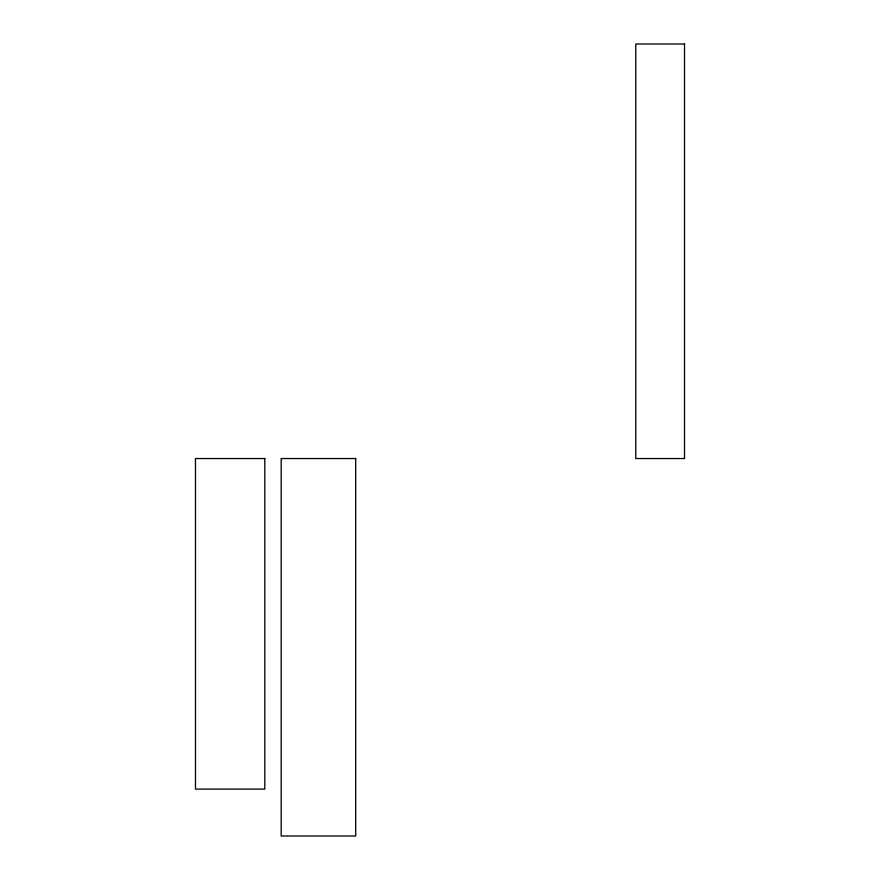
<?xml version="1.0" encoding="UTF-8"?>
<svg xmlns="http://www.w3.org/2000/svg" width="880" height="880" viewBox="0 0 880 880"><rect width="100%" height="100%" fill="white"/><g stroke="black" fill="none" stroke-linecap="round" stroke-linejoin="round"><path stroke-width="1.32" d="M684.519 44L635.767 44L635.767 458.535L684.519 458.535L684.519 44M264.803 458.535L195.481 458.535L195.481 789.118L264.803 789.118L264.803 458.535M355.685 458.535L281.193 458.535L281.193 836L355.685 836L355.685 458.535"/></g></svg>
